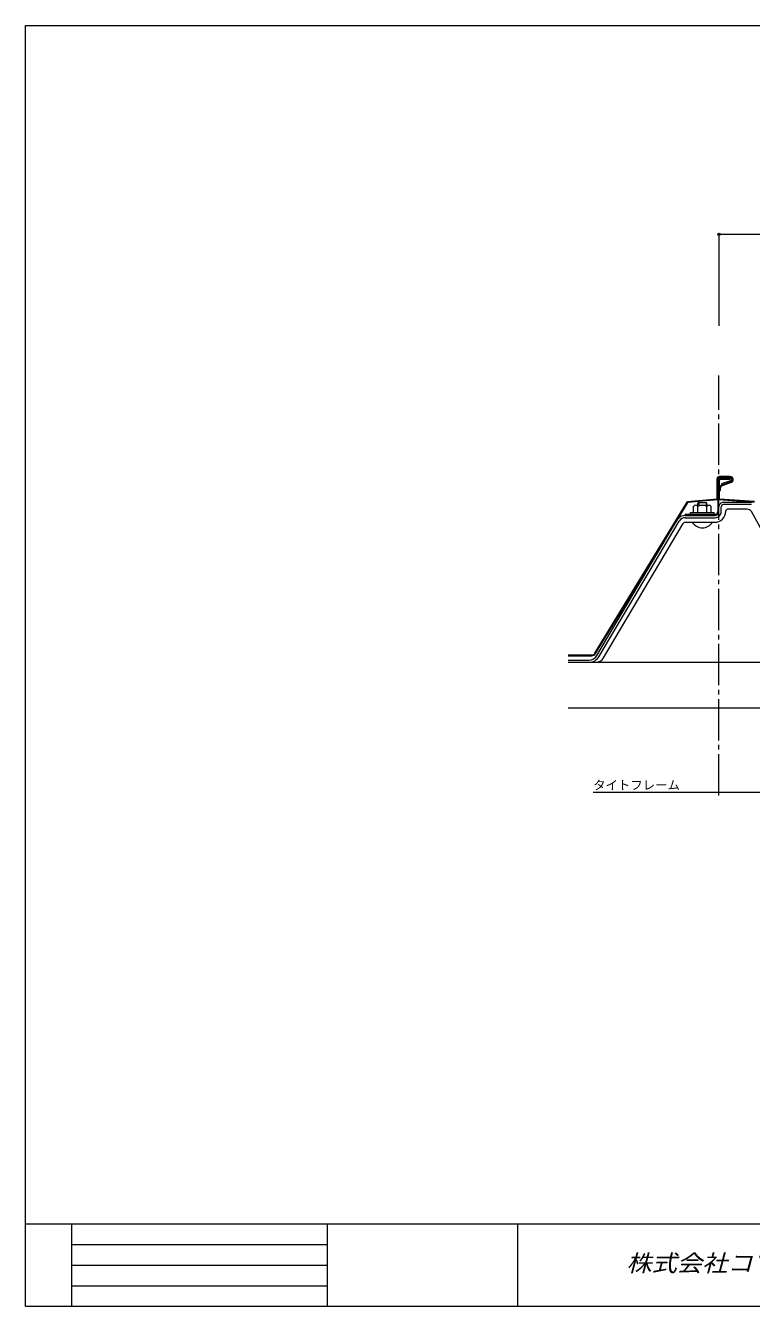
# Model space of a CAD drawing. Units: millimetres at full size, sheet at 1:5; details may follow other scales. Extents: x -3142 to 7368, y -2477 to 957.
# Drawn here: x 5408 to 6198, y -837 to 558 of the extents above; entities that cross this region are included whole.
import ezdxf
from ezdxf.enums import TextEntityAlignment as Align

# ---------------------------------------------------------------- set-up
doc = ezdxf.new("R2010")
doc.units = ezdxf.units.MM
doc.header["$LTSCALE"] = 5
doc.header["$PDMODE"] = 32
doc.header["$PDSIZE"] = 2.5
doc.linetypes.add('CHAIN2', pattern=[12, 9, -1, 1, -1])
doc.layers.add('0-0_0', color=7, linetype='Continuous', lineweight=18)
doc.styles.add('HG丸ｺﾞｼｯｸM-PRO', font='')
doc.styles.add('ＭＳ ゴシック', font='')
doc.styles.get('HG丸ｺﾞｼｯｸM-PRO').set_extended_font_data('HG丸ｺﾞｼｯｸM-PRO')
doc.styles.get('ＭＳ ゴシック').set_extended_font_data('MS Gothic')

msp = doc.modelspace()

# ---------------------------------------------------------------- linework, layer by layer
at = {"layer": '0-0_0', "color": 4}
for p, q in [((6162.758, 330.962), (6162.758, 231.26)), ((6025.742, -276.931), (6208.211, -276.931))]:
    msp.add_line(p, q, dxfattribs=at)
at = {"layer": '0-0_0'}
for p, q in [((6162.758, 330.962), (6495.758, 330.962)), ((6161.505, 64.528), (6161.505, 41.872)), ((6175.005, 67.028), (6163.205, 67.028)), ((6163.205, 66.228), (6175.005, 66.228)), ((6163.505, 42.528), (6163.505, 63.228)), ((6164.505, 64.228), (6174.705, 64.228)), ((6175.86, 61.378), (6165.993, 57.788)), ((6176.134, 60.626), (6166.284, 57.03)), ((6128.978, 38.918), (6161.577, 41.878)), ((6163.505, 51.848), (6164.305, 51.848)), ((6201.505, 39.678), (6163.505, 42.528)), ((6164.305, 51.848), (6164.305, 54.218)), ((6027.675, -125.412), (6128.505, 39.678)), ((6028.416, -125.732), (6129.188, 39.258)), ((6201.02, 38.908), (6162.705, 41.778)), ((5998.444, -127.322), (6024.261, -127.322)), ((5998.444, -128.122), (6024.149, -128.122)), ((5998.444, -135.322), (6846.758, -135.322)), ((6846.758, -185.322), (5998.444, -185.322)), ((5407.613, -746.85), (7367.613, -746.85)), ((5457.613, -746.85), (5457.613, -836.85)), ((5735.958, -746.85), (5735.958, -836.85)), ((5943.519, -746.85), (5943.519, -836.85)), ((5457.613, -769.35), (5735.958, -769.35)), ((5457.613, -791.85), (5735.958, -791.85)), ((5457.613, -814.35), (5735.958, -814.35)), ((7367.613, -836.85), (5407.613, -836.85))]:
    msp.add_line(p, q, dxfattribs=at)
at = {"layer": '0-0_0', "color": 4, "linetype": 'CHAIN2'}
msp.add_line((6162.758, -280.322), (6162.758, 177.048), dxfattribs=at)
at = {"layer": '0-0_0', "color": 5}
for p, q in [((6161.505, 63.228), (6161.505, 28.878)), ((6162.705, 28.878), (6162.705, 63.228)), ((6164.505, 66.228), (6175.005, 66.228)), ((6164.505, 65.028), (6175.005, 65.028)), ((6135.205, 27.878), (6135.205, 34.378)), ((6137.455, 35.878), (6151.955, 35.878)), ((6140.705, 38.878), (6139.705, 37.878)), ((6139.705, 35.878), (6139.705, 37.878)), ((6139.705, 27.878), (6139.705, 34.378)), ((6140.705, 38.878), (6148.705, 38.878)), ((6140.705, 38.878), (6140.705, 35.878)), ((6148.705, 38.878), (6148.705, 35.878)), ((6149.705, 37.878), (6148.705, 38.878)), ((6149.705, 35.878), (6149.705, 37.878)), ((6149.705, 27.878), (6149.705, 34.378)), ((6154.205, 27.878), (6154.205, 34.378)), ((6165.205, 28.878), (6165.205, 33.908)), ((6198.072, 38.908), (6167.705, 38.908)), ((6198.072, 36.408), (6167.705, 36.408)), ((6170.205, 29.178), (6170.205, 29.408)), ((6193.651, 31.408), (6172.205, 31.408)), ((6285.98, -130.14), (6198.026, 28.828)), ((6029.859, -127.922), (6117.376, 19.768)), ((6032.009, -129.202), (6119.527, 18.498)), ((6037.005, -130.572), (6123.683, 15.708)), ((6125.979, 25.878), (6158.505, 25.878)), ((6125.979, 25.878), (6125.979, 24.678)), ((6125.979, 24.678), (6158.505, 24.678)), ((6125.979, 22.178), (6158.505, 22.178)), ((6126.264, 17.178), (6158.205, 17.178)), ((6131.705, 27.878), (6157.705, 27.878)), ((6131.705, 25.878), (6131.705, 27.878)), ((6157.705, 25.878), (6157.705, 27.878)), ((5998.444, -132.822), (6021.258, -132.822))]:
    msp.add_line(p, q, dxfattribs=at)
at = {"layer": '0-0_0', "color": 1}
msp.add_line((6174.705, 64.228), (6174.705, 65.028), dxfattribs=at)
at = {"layer": '0-0_0'}
for points in [[(5407.613, -836.85), (5407.613, 558.15), (7367.613, 558.15), (7367.613, -836.85)], [(6128.505, 39.678), (6160.705, 42.598), (6160.705, 64.528)]]:
    msp.add_lwpolyline(points, dxfattribs=at)
at = {"layer": '0-0_0', "color": 5}
msp.add_lwpolyline([(6175.45, 62.498), (6165.583, 58.908), (6165.993, 57.788)], dxfattribs=at)
at = {"layer": '0-0_0'}
for centre, radius, start, end in [((6163.205, 64.528), 2.5, 89.99996, 180.00004), ((6163.205, 64.528), 1.7, 89.99996, 180.00004), ((6164.505, 63.228), 1, 89.99996, 180.00004), ((6167.305, 54.218), 3.799, 109.99719, 179.99723), ((6167.306, 54.218), 3, 109.96027, 180.00117), ((6175.005, 63.728), 2.5, 289.99785, 89.99789), ((6175.006, 63.729), 3.3, 290.00438, 90.00443), ((6024.266, -123.324), 3.998, 269.9332, 328.51742), ((6024.153, -123.124), 4.998, 269.96162, 328.54584)]:
    msp.add_arc(centre, radius, start, end, dxfattribs=at)
at = {"layer": '0-0_0', "color": 5}
for centre, radius, start, end in [((6164.505, 63.228), 3, 89.99996, 180.00004), ((6164.505, 63.228), 1.8, 89.99996, 180.00004), ((6175.005, 63.724), 1.304, 289.97565, 89.9757), ((6137.455, 33.441), 2.438, 22.61984, 157.38016), ((6144.705, 26.795), 9.083, 56.60151, 123.39849), ((6151.955, 33.441), 2.438, 22.61984, 157.38016), ((6158.205, 29.178), 12, 269.99996, 360), ((6158.505, 28.878), 3, 269.99996, 360), ((6158.505, 28.878), 4.2, 269.99996, 360), ((6158.505, 28.878), 6.7, 269.99996, 360), ((6167.705, 33.908), 5, 89.99996, 180.00004), ((6167.705, 33.908), 2.5, 89.99996, 180.00004), ((6172.205, 29.408), 2, 89.99996, 180.00004), ((6193.651, 26.408), 5, 28.94928, 89.9938), ((6125.986, 14.674), 10.004, 90.03918, 149.39032), ((6125.983, 14.677), 7.501, 90.02339, 149.37452), ((6126.264, 14.178), 3, 89.98797, 149.3391), ((6144.705, 24.262), 13.083, 212.77904, 327.22096), ((6021.258, -122.823), 9.999, 269.98892, 329.34005), ((6021.263, -122.826), 12.495, 269.97052, 329.32165), ((6028.494, -125.323), 9.999, 269.98892, 329.34005)]:
    msp.add_arc(centre, radius, start, end, dxfattribs=at)
at = {"layer": '0-0_0', "color": 1}
msp.add_arc((6175.005, 63.728), 2.5, 289.99785, 89.99789, dxfattribs=at)
at = {"layer": '0-0_0', "color": 6}
msp.add_point((6162.758, 330.962), dxfattribs=at)

# ---------------------------------------------------------------- texts
at = {"layer": '0-0_0', "style": 'ＭＳ ゴシック'}
msp.add_text('タイトフレーム', height=9.897, dxfattribs=at).set_placement((6025.742, -276.931), align=Align.BOTTOM_LEFT)
at = {"layer": '0-0_0', "color": 3, "style": 'HG丸ｺﾞｼｯｸM-PRO', "oblique": 15, "width": 1.1}
msp.add_text('株式会社コマスヤアルテック', height=18.33, dxfattribs=at).set_placement((6061.957, -804.35), align=Align.BOTTOM_LEFT)

doc.saveas('drawing.dxf')
